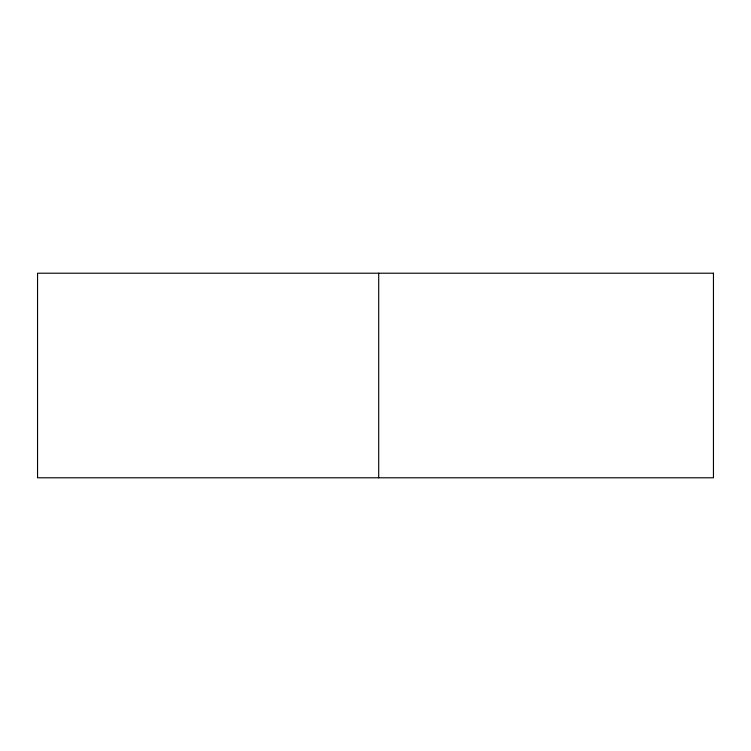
<?xml version="1.0" encoding="UTF-8"?>
<svg xmlns="http://www.w3.org/2000/svg" width="751" height="751" viewBox="0 0 751 751"><rect width="100%" height="100%" fill="white"/><g stroke="black" fill="none" stroke-linecap="round" stroke-linejoin="round"><path stroke-width="1.13" d="M378.701 273.214L378.701 477.786M713.45 273.214L37.55 273.214L37.55 477.786L713.45 477.786L713.45 273.214"/></g></svg>
